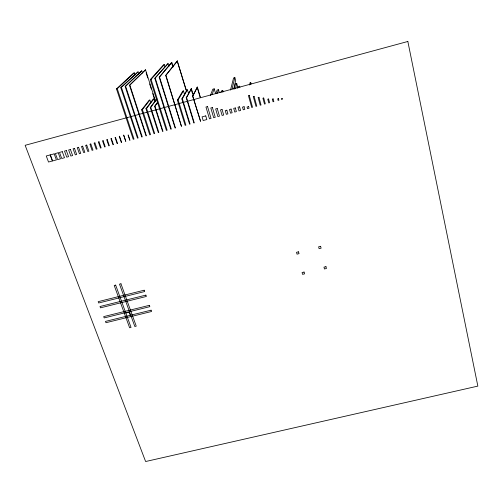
<?xml version="1.0" encoding="UTF-8"?>
<svg xmlns="http://www.w3.org/2000/svg" width="503" height="503" viewBox="0 0 503 503"><rect width="100%" height="100%" fill="white"/><g stroke="black" fill="none" stroke-linecap="round" stroke-linejoin="round"><path stroke-width="0.75" d="M250.538 84.045L250.714 82.542L249.985 82.743L249.708 85.001M237.888 88.038L238.196 86.529L239.566 86.158L239.925 87.447M237.29 88.094L237.598 86.604L236.724 83.473L235.391 83.838L234.178 89.119M235.561 88.742L236.724 83.473M233.738 88.905L235.687 80.581L234.851 77.607L233.593 77.952L230.487 90.112M232.059 88.981L234.851 77.607M222.332 92.049L222.798 90.553L221.389 90.936L220.93 92.376M217.283 93.256L218.503 89.685L217.101 90.068L215.844 93.652M212.077 94.501L214.209 88.817L212.807 89.201L210.342 95.608M192.932 95.903L197.365 87.094L192.668 95.979L200.546 121.236L192.668 95.979M186.582 97.632L191.398 88.723L186.217 97.727L193.9 123.015L194.259 122.921L186.582 97.632L186.217 97.727M182.356 98.777L190.071 124.046L189.581 124.178L181.86 98.915L182.356 98.777L187.424 89.804L188.55 93.527M181.86 98.915L186.959 89.93L187.424 89.804M178.131 99.927L185.89 125.165L185.142 125.366L177.377 100.135L178.131 99.927L183.457 90.886L184.588 94.608M177.377 100.135L182.74 91.081L183.457 90.886M157.672 102.461L154.987 106.221L162.978 131.314L162.588 131.421L154.591 106.328L157.735 101.939M150.793 107.359L158.822 132.434L158.307 132.572L150.271 107.504L150.793 107.359L156.823 99.16M150.271 107.504L156.791 98.663M146.606 108.497L154.673 133.547L154.025 133.716L145.952 108.673L146.606 108.497L153.805 98.972L154.748 101.933M145.952 108.673L153.195 99.141L153.805 98.972M142.418 109.635L150.529 134.653L149.756 134.867L141.632 109.849L142.418 109.635L149.869 100.047L150.818 103.002M141.632 109.849L149.133 100.248L149.869 100.047M177.477 60.926L165.94 75.299L181.457 126.36L165.669 75.375L177.238 60.995L186.732 91.515M171.819 62.491L159.558 77.053L175.459 127.963L175.101 128.064L159.187 77.154L171.498 62.586L171.819 62.491L173.183 66.962M155.308 78.229L171.29 129.082L170.806 129.214L154.811 78.361L168.052 63.535L168.97 66.515M154.811 78.361L168.052 63.535M151.063 79.392L167.134 130.202L166.386 130.403L150.296 79.606L151.063 79.392L164.292 64.579L164.978 66.811M150.296 79.606L163.613 64.768L164.292 64.579M129.906 85.221L146.392 135.766L146.002 135.873L129.51 85.328L145.53 69.772L155.634 101.6M129.51 85.328L145.53 69.772M125.687 86.384L142.255 136.879L141.739 137.017L125.159 86.529L141.789 70.804L142.5 73.023M125.159 86.529L141.789 70.804M121.474 87.541L138.124 137.985L137.482 138.155L120.814 87.723L138.048 71.841L138.765 74.054M120.814 87.723L138.048 71.841M117.262 88.704L133.999 139.092L133.226 139.3L116.476 88.918L117.262 88.704L134.32 72.872L135.03 75.085M116.476 88.918L133.616 73.067L134.32 72.872M159.187 77.154L159.558 77.053M154.591 106.328L154.987 106.221M125.825 313.061L129.152 312.244L130.258 315.306M146.121 72.828L147.763 78.009M149.643 83.932L151.29 89.113M152.698 93.552L154.817 100.216M171.498 62.586L172.403 65.566M177.238 60.995L186.047 90.087M191.398 88.723L193.416 95.432M191.058 88.811L192.624 94.036M197.365 87.094L200.477 97.551M197.119 87.157L200.232 97.613M214.209 88.817L215.642 93.753M218.503 89.685L219.339 92.583M222.798 90.553L223.187 91.917M250.714 82.542L251.11 84.007M407.845 41.472L25.15 145.304L145.619 461.528L477.85 386.103L407.845 41.472M207.544 106.579L205.96 107.007L209.468 118.84L211.046 118.419L207.544 106.579M249.224 95.331L248.425 95.545L251.733 107.497L252.525 107.284L249.224 95.331M212.398 107.554L210.814 107.982L213.674 117.708L215.253 117.287L212.398 107.554M254.084 96.312L253.279 96.532L255.983 106.359L256.775 106.146L254.084 96.312M217.239 108.529L215.655 108.956L217.887 116.583L219.465 116.155L217.239 108.529M258.938 97.293L258.133 97.513L260.233 105.215L261.032 105.001L258.938 97.293M50.118 154.943L46.263 155.98L48.521 162.029L52.369 160.998L50.118 154.943M54.173 153.849L50.375 154.874L52.62 160.929L56.411 159.916L54.173 153.849M58.229 152.761L55.374 153.528L57.612 159.589L60.454 158.829L58.229 152.761M62.284 151.667L59.492 152.422L61.724 158.489L64.503 157.741L62.284 151.667M66.346 150.573L64.51 151.07L66.723 157.15L68.559 156.653L66.346 150.573M70.414 149.479L68.634 149.957L70.841 156.043L72.621 155.565L70.414 149.479M74.488 148.385L73.086 148.756L75.287 154.849L76.682 154.478L74.488 148.385M78.562 147.285L77.229 147.643L79.411 153.742L80.744 153.384L78.562 147.285M82.643 146.184L81.499 146.492L83.674 152.598L84.818 152.29L82.643 146.184M86.73 145.084L85.642 145.38L87.811 151.485L88.893 151.196L86.73 145.084M90.817 143.984L89.924 144.229L92.08 150.34L92.973 150.101L90.817 143.984M94.91 142.883L94.08 143.11L96.224 149.228L97.054 149.007L94.91 142.883M99.009 141.783L98.368 141.953L100.506 148.083L101.141 147.907L99.009 141.783M103.115 140.677L102.537 140.834L104.662 146.964L105.234 146.813L103.115 140.677M107.221 139.57L106.705 139.708L108.818 145.851L109.333 145.713L107.221 139.57M111.326 138.463L110.88 138.583L112.98 144.732L113.433 144.613L111.326 138.463M115.445 137.357L115.061 137.457L117.149 143.613L117.539 143.512L115.445 137.357M119.563 136.25L119.242 136.332L121.324 142.494L121.644 142.406L119.563 136.25M123.688 135.137L125.756 141.305L123.688 135.137M263.717 98.01L262.912 98.23L264.496 104.071L265.295 103.857L263.717 98.01M222.081 109.503L220.496 109.924L222.1 115.451L223.684 115.024L222.081 109.503M128.158 135.056L129.875 140.199L128.158 135.056M205.752 115.879L202.074 116.866L203.168 120.531L206.84 119.544L205.752 115.879M226.84 110.207L225.256 110.635L226.319 114.319L227.903 113.892L226.84 110.207M231.072 109.069L229.487 109.497L230.544 113.181L232.128 112.76L231.072 109.069M235.31 107.931L233.719 108.359L234.769 112.05L236.36 111.622L235.31 107.931M239.554 106.793L237.963 107.221L239.007 110.912L240.591 110.484L239.554 106.793M268.564 98.99L267.759 99.21L268.759 102.926L269.558 102.713L268.564 98.99M244.093 106.711L242.503 107.139L243.245 109.773L244.829 109.352L244.093 106.711M273.123 98.909L272.318 99.122L273.028 101.782L273.833 101.568L273.123 98.909M248.633 106.623L247.042 107.051L247.482 108.635L249.073 108.208L248.633 106.623M278.486 98.613L277.681 98.827L278.109 100.424L278.907 100.21L278.486 98.613M282.177 98.475L281.372 98.689L281.579 99.487L282.384 99.273L282.177 98.475M115.665 285.113L114.225 285.478L129.623 327.761L131.038 327.409L115.665 285.113M120.959 283.793L119.513 284.151L134.823 326.485L136.238 326.139L120.959 283.793M144.16 290.212L98.186 301.655L98.682 302.982L144.631 291.558L144.16 290.212M298.518 251.808L296.519 252.305L297.028 254.16L299.027 253.663L298.518 251.808M320.618 246.307L318.606 246.81L319.097 248.671L321.109 248.174L320.618 246.307M145.883 295.123L100.003 306.509L100.499 307.83L146.354 296.462L145.883 295.123M149.378 305.34L103.693 316.613L104.184 317.921L149.844 306.667L149.378 305.34M304.057 272.054L302.07 272.538L302.567 274.361L304.554 273.871L304.057 272.054M325.963 266.659L323.963 267.15L324.448 268.979L326.441 268.489L325.963 266.659M151.076 310.181L105.485 321.404L105.976 322.706L151.541 311.502L151.076 310.181"/></g></svg>
